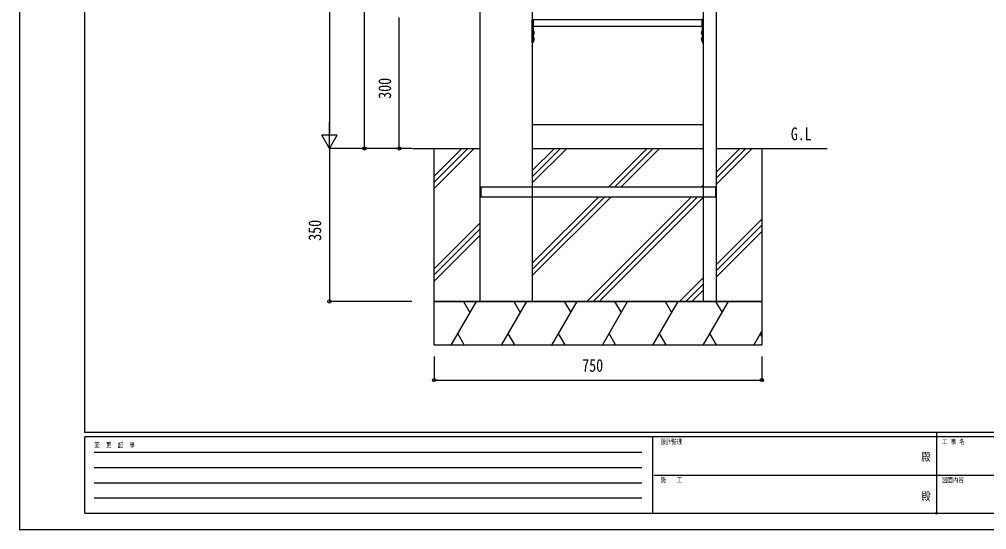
# Model space of a CAD drawing. Units: millimetres, scale not verified. Extents: x -2102 to 2102, y -1485 to 1485.
# Drawn here: x -2102 to 112, y -1485 to -317 of the extents above; entities that cross this region are included whole.
import ezdxf
from ezdxf.enums import TextEntityAlignment as Align

# ---------------------------------------------------------------- set-up
doc = ezdxf.new("R2010")
doc.units = ezdxf.units.MM
doc.header["$LTSCALE"] = 8
doc.header["$PDMODE"] = 32
doc.header["$PDSIZE"] = 4
for name, color, linetype in [('0-1_USER1', 3, 'Continuous'), ('0-3_YKK_A1', 4, 'Continuous'), ('0-4_YKK_D', 6, 'Continuous'), ('0-5_YKK_ZWAK', 7, 'Continuous')]:
    doc.layers.add(name, color=color, linetype=linetype)
doc.styles.add('ＭＳ ゴシック', font='')
doc.styles.get('ＭＳ ゴシック').set_extended_font_data('MS Gothic')

msp = doc.modelspace()

# ---------------------------------------------------------------- linework, layer by layer
at = {"layer": '0-3_YKK_A1'}
for p, q in [((-927.99, -317.5), (-536.99, -317.5)), ((-538.99, -318), (-925.99, -318)), ((-925.99, -333), (-925.99, -318)), ((-538.99, -333), (-538.99, -318)), ((-538.99, -333), (-925.99, -333)), ((-925.99, -343.904), (-925.99, -351.096)), ((-925.99, -346.638), (-925.84, -346.355)), ((-925.99, -348.362), (-925.84, -348.645)), ((-924.024, -345.45), (-925.84, -346.355)), ((-924.024, -349.55), (-925.84, -348.645)), ((-540.956, -345.45), (-539.141, -346.355)), ((-540.956, -349.55), (-539.141, -348.645)), ((-538.99, -346.638), (-539.141, -346.355)), ((-538.99, -348.362), (-539.141, -348.645)), ((-538.99, -343.904), (-538.99, -351.096)), ((-925.99, -358.904), (-925.99, -366.096)), ((-925.99, -361.638), (-925.84, -361.355)), ((-925.99, -363.362), (-925.84, -363.645)), ((-924.024, -360.45), (-925.84, -361.355)), ((-924.024, -364.55), (-925.84, -363.645)), ((-540.956, -360.45), (-539.141, -361.355)), ((-540.956, -364.55), (-539.141, -363.645)), ((-538.99, -361.638), (-539.141, -361.355)), ((-538.99, -363.362), (-539.141, -363.645)), ((-538.99, -358.904), (-538.99, -366.096)), ((-927.99, -557.5), (-536.99, -557.5)), ((-1202.49, -612.5), (-1047.99, -612.5)), ((-1152.49, -612.5), (-1047.99, -612.5)), ((-1152.49, -675.519), (-1089.471, -612.5)), ((-1152.49, -689.662), (-1075.329, -612.5)), ((-1152.49, -703.804), (-1061.186, -612.5)), ((-927.99, -612.5), (-536.99, -612.5)), ((-927.99, -612.5), (-536.99, -612.5)), ((-927.99, -663.152), (-877.339, -612.5)), ((-927.99, -677.294), (-863.196, -612.5)), ((-927.99, -691.436), (-849.054, -612.5)), ((-753.707, -701), (-665.207, -612.5)), ((-739.564, -701), (-651.064, -612.5)), ((-725.422, -701), (-636.922, -612.5)), ((-506.99, -612.5), (-252.49, -612.5)), ((-506.99, -666.416), (-453.075, -612.5)), ((-506.99, -680.558), (-438.932, -612.5)), ((-506.99, -694.7), (-424.79, -612.5)), ((-508.19, -701), (-1046.19, -701)), ((-1046.19, -701), (-1046.19, -724)), ((-541.575, -701), (-536.99, -696.416)), ((-508.19, -701), (-508.19, -724)), ((-508.19, -724), (-1046.19, -724)), ((-927.99, -875.284), (-776.707, -724)), ((-927.99, -889.426), (-762.564, -724)), ((-927.99, -903.568), (-748.422, -724)), ((-803.075, -962.5), (-564.575, -724)), ((-788.932, -962.5), (-550.432, -724)), ((-774.79, -962.5), (-536.99, -724.7)), ((-506.99, -878.548), (-402.49, -774.048)), ((-1152.49, -887.652), (-1047.99, -783.152)), ((-1152.49, -901.794), (-1047.99, -797.294)), ((-506.99, -892.69), (-402.49, -788.19)), ((-1152.49, -915.936), (-1047.99, -811.436)), ((-506.99, -906.832), (-402.49, -802.332)), ((-590.942, -962.5), (-536.99, -908.548)), ((-576.8, -962.5), (-536.99, -922.69)), ((-562.658, -962.5), (-536.99, -936.832)), ((-1113.868, -1062.5), (-1056.133, -962.5)), ((-1085.867, -962.5), (-1071, -988.25)), ((-927.99, -962.5), (-1047.99, -962.5)), ((-998.398, -1062.5), (-940.663, -962.5)), ((-970.397, -962.5), (-955.53, -988.25)), ((-882.928, -1062.5), (-825.193, -962.5)), ((-854.927, -962.5), (-840.06, -988.25)), ((-767.458, -1062.5), (-709.723, -962.5)), ((-739.457, -962.5), (-724.59, -988.25)), ((-651.988, -1062.5), (-594.253, -962.5)), ((-623.987, -962.5), (-609.12, -988.25)), ((-506.99, -962.5), (-536.99, -962.5)), ((-536.518, -1062.5), (-478.783, -962.5)), ((-508.517, -962.5), (-493.65, -988.25)), ((-1083.735, -1062.27), (-1098.735, -1036.289)), ((-968.265, -1062.27), (-983.265, -1036.289)), ((-852.795, -1062.27), (-867.795, -1036.289)), ((-737.325, -1062.27), (-752.325, -1036.289)), ((-621.855, -1062.27), (-636.855, -1036.289)), ((-506.385, -1062.27), (-521.385, -1036.289)), ((-421.048, -1062.5), (-402.49, -1030.358)), ((-402.49, -1042.22), (-405.915, -1036.289)), ((-1143.735, -1062.27), (-1143.602, -1062.5)), ((-1028.265, -1062.27), (-1028.132, -1062.5)), ((-912.795, -1062.27), (-912.662, -1062.5)), ((-797.325, -1062.27), (-797.192, -1062.5)), ((-681.855, -1062.27), (-681.722, -1062.5)), ((-566.385, -1062.27), (-566.252, -1062.5)), ((-450.915, -1062.27), (-450.782, -1062.5))]:
    msp.add_line(p, q, dxfattribs=at)
for points in [[(-1047.99, 987.5), (-1047.99, -612.5), (-1047.99, -962.5)], [(-927.99, 987.5), (-927.99, -612.5), (-927.99, -962.5)], [(-536.99, 987.5), (-536.99, -612.5), (-536.99, -962.5)], [(-506.99, 987.5), (-506.99, -612.5), (-506.99, -962.5)], [(-506.99, -612.5), (-402.49, -612.5), (-402.49, -962.5), (-1152.49, -962.5), (-1152.49, -612.5)]]:
    msp.add_lwpolyline(points, dxfattribs=at)
for points in [[(-927.99, -369.5), (-927.99, -317.5), (-925.99, -317.5), (-925.99, -369.5)], [(-536.99, -369.5), (-536.99, -317.5), (-538.99, -317.5), (-538.99, -369.5)], [(-1152.49, -962.5), (-402.49, -962.5), (-402.49, -1062.5), (-1152.49, -1062.5)]]:
    msp.add_lwpolyline(points, close=True, dxfattribs=at)
for centre, radius, start, end in [((-925.836, -343.904), 0.154, 62.71904, 180), ((-925.836, -351.096), 0.154, 180, 297.28096), ((-927.69, -347.5), 4.2, 297.28096, 62.71904), ((-537.29, -347.5), 4.2, 117.28096, 242.71904), ((-539.144, -343.904), 0.154, 0, 117.28096), ((-539.144, -351.096), 0.154, 242.71904, 0), ((-925.836, -358.904), 0.154, 62.71904, 180), ((-925.836, -366.096), 0.154, 180, 297.28096), ((-927.69, -362.5), 4.2, 297.28096, 62.71904), ((-537.29, -362.5), 4.2, 117.28096, 242.71904), ((-539.144, -358.904), 0.154, 0, 117.28096), ((-539.144, -366.096), 0.154, 242.71904, 0)]:
    msp.add_arc(centre, radius, start, end, dxfattribs=at)
at = {"layer": '0-4_YKK_D'}
for p, q in [((-1392.49, 952.5), (-1392.49, -577.5)), ((-1312.49, -612.5), (-1312.49, 887.5)), ((-1232.49, -612.5), (-1232.49, -312.5)), ((-1392.49, -612.5), (-1392.49, -551.878)), ((-1392.49, -612.5), (-1409.99, -582.189)), ((-1374.99, -582.189), (-1409.99, -582.189)), ((-1392.49, -612.5), (-1374.99, -582.189)), ((-1203.49, -612.5), (-1393.49, -612.5)), ((-1203.49, -612.5), (-1393.49, -612.5)), ((-1392.49, -612.5), (-1392.49, -962.5)), ((-1203.49, -612.5), (-1313.49, -612.5)), ((-1203.49, -612.5), (-1233.49, -612.5)), ((-1203.49, -962.5), (-1393.49, -962.5)), ((-1152.49, -1088.5), (-1152.49, -1143.5)), ((-402.49, -1088.5), (-402.49, -1143.5)), ((-1152.49, -1142.5), (-402.49, -1142.5))]:
    msp.add_line(p, q, dxfattribs=at)
for centre in [(-1312.49, -612.5), (-1232.49, -612.5), (-1392.49, -962.5), (-1152.49, -1142.5), (-402.49, -1142.5)]:
    msp.add_circle(centre, 3.75, dxfattribs=at)
at = {"layer": '0-5_YKK_ZWAK'}
for p, q in [((-1952.49, -1262.5), (-1952.49, 1387.5)), ((1947.51, -1262.5), (-1952.49, -1262.5)), ((-652.49, -1272.5), (-1952.49, -1272.5)), ((-1952.49, -1447.5), (-1952.49, -1272.5)), ((-652.49, -1272.5), (-652.49, -1447.5)), ((-2.49, -1272.5), (-652.49, -1272.5)), ((-2.49, -1262.5), (-2.49, -1447.5)), ((647.51, -1272.5), (-2.49, -1272.5)), ((-1931.24, -1307.5), (-677.49, -1307.5)), ((-1931.24, -1342.5), (-677.49, -1342.5)), ((-648.74, -1360), (-2.49, -1360)), ((-2.49, -1360), (647.51, -1360)), ((-1931.24, -1377.5), (-677.49, -1377.5)), ((-1931.24, -1412.5), (-677.49, -1412.5)), ((-1952.49, -1447.5), (-652.49, -1447.5)), ((-652.49, -1447.5), (-2.49, -1447.5)), ((-2.49, -1447.5), (647.51, -1447.5))]:
    msp.add_line(p, q, dxfattribs=at)
msp.add_lwpolyline([(-2102.5, -1485), (2102.5, -1485), (2102.5, 1485), (-2102.5, 1485)], close=True, dxfattribs=at)
msp.add_point((-2.49, -1447.5), dxfattribs=at)

# ---------------------------------------------------------------- texts
at = {"layer": '0-1_USER1', "style": 'ＭＳ ゴシック', "width": 0.8}
msp.add_text('G.L', height=29.33, dxfattribs=at).set_placement((-336.047, -602.5), align=Align.BOTTOM_LEFT)
at = {"layer": '0-4_YKK_D', "style": 'ＭＳ ゴシック', "width": 0.8}
for s, p in [('300', (-1242.49, -498.767)), ('350', (-1402.49, -823.767))]:
    msp.add_text(s, height=29.33, rotation=90, dxfattribs=at).set_placement(p, align=Align.BOTTOM_LEFT)
msp.add_text('750', height=29.33, dxfattribs=at).set_placement((-813.757, -1132.5), align=Align.BOTTOM_LEFT)
at = {"layer": '0-5_YKK_ZWAK', "style": 'ＭＳ ゴシック', "width": 0.8}
for s, height, p in [('変  更  記  事', 11, (-1930.655, -1300)), ('設計監理', 11, (-634.157, -1292.5)), ('工 事 名', 11, (10.635, -1292.5)), ('殿', 18.33, (-36.833, -1332.917)), ('施\u3000\u3000工', 11, (-634.157, -1380)), ('図面内容', 11, (10.635, -1380)), ('殿', 18.33, (-36.833, -1422.917))]:
    msp.add_text(s, height=height, dxfattribs=at).set_placement(p, align=Align.BOTTOM_LEFT)

doc.saveas('drawing.dxf')
